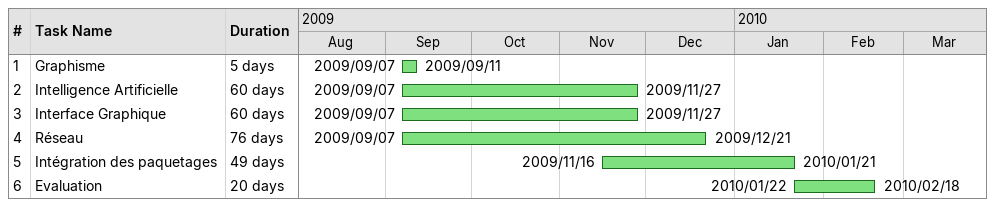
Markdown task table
| ID | Task | Duration | Start | Finish |
|---|---|---|---|---|
| 1 | Graphisme | 5d | 2009-09-07 | 2009-09-11 |
| 2 | Intelligence Artificielle | 60d | 2009-09-07 | 2009-11-27 |
| 3 | Interface Graphique | 60d | 2009-09-07 | 2009-11-27 |
| 4 | Réseau | 76d | 2009-09-07 | 2009-12-21 |
| 5 | Intégration des paquetages | 49d | 2009-11-16 | 2010-01-21 |
| 6 | Evaluation | 20d | 2010-01-22 | 2010-02-18 |
